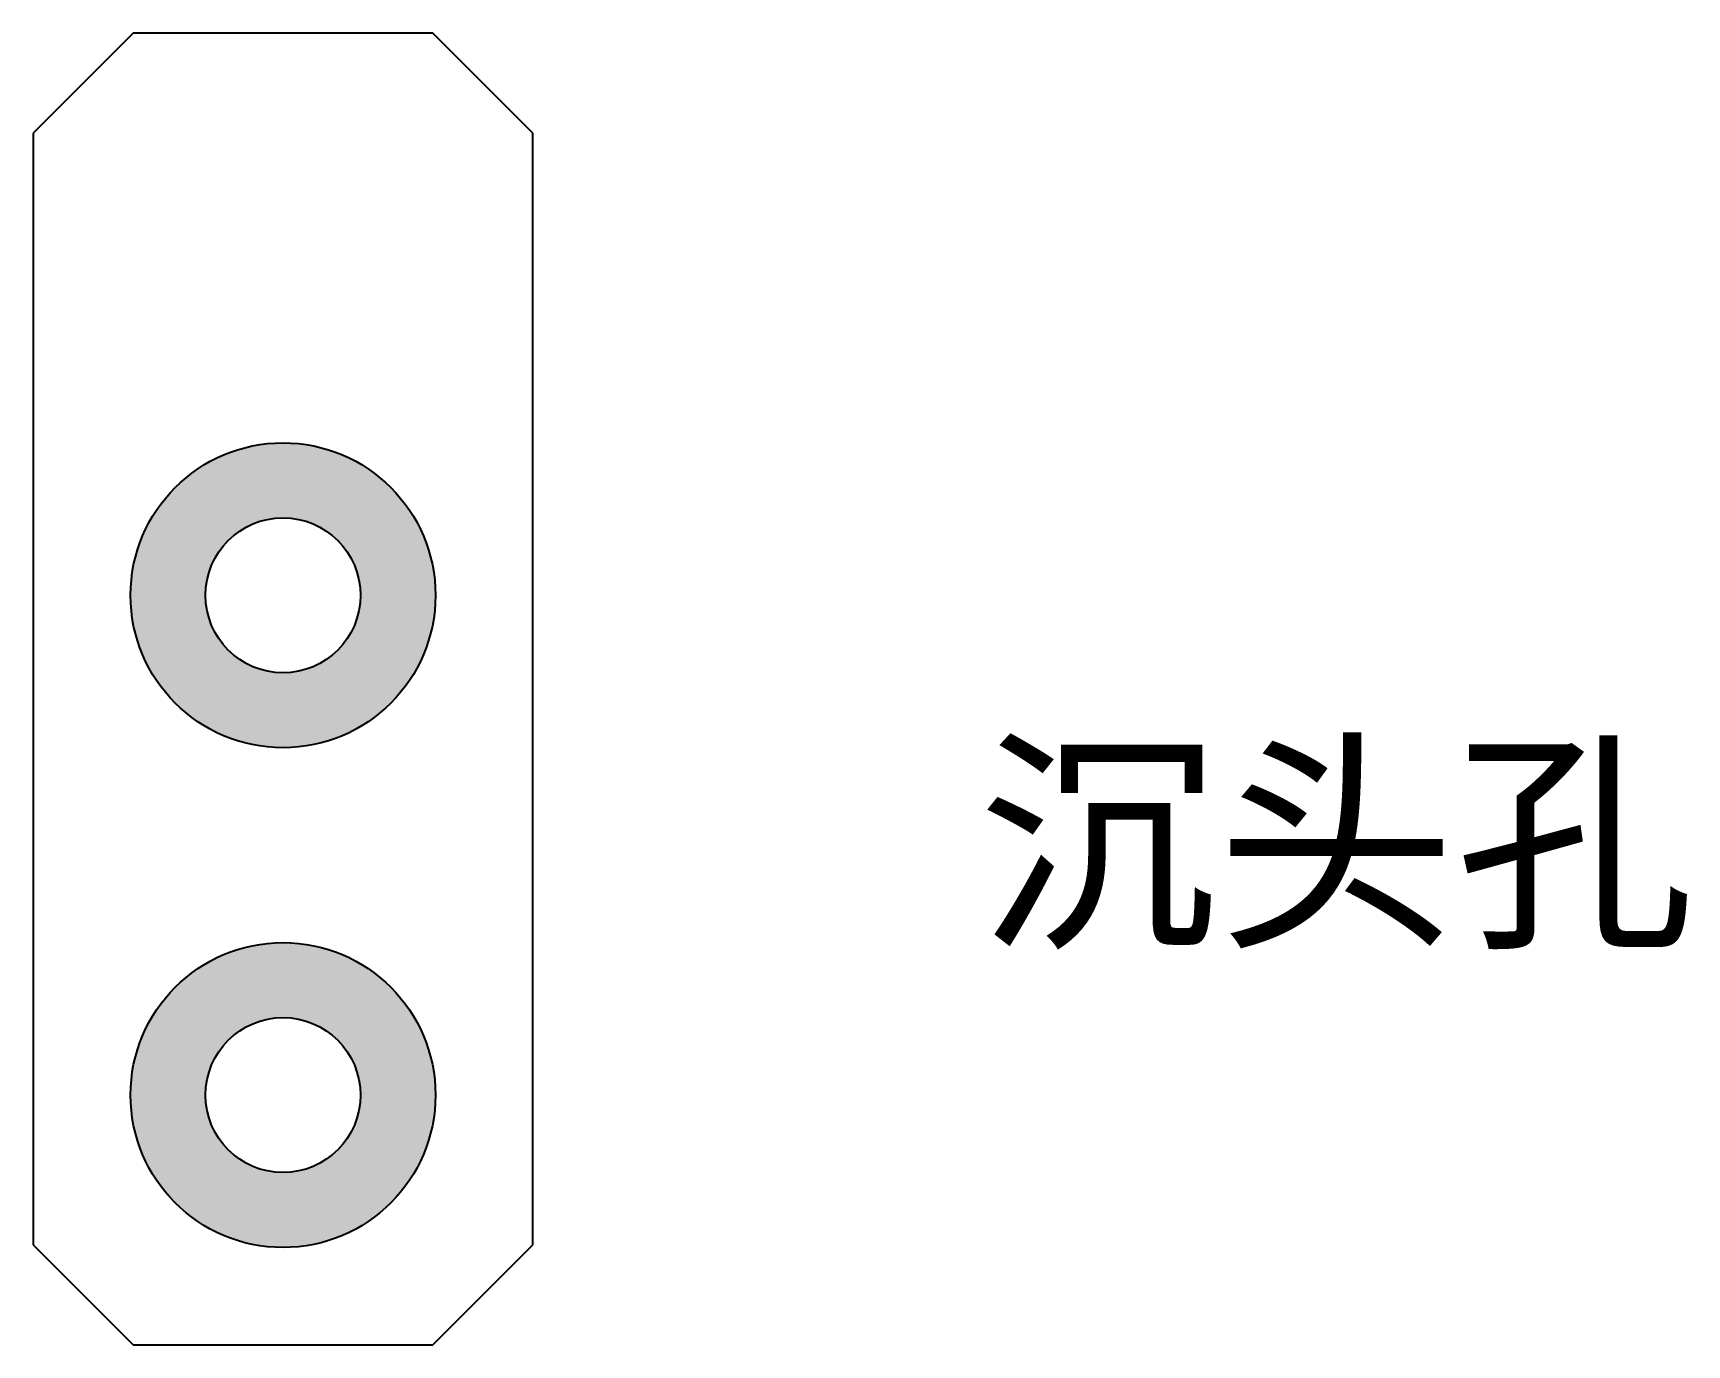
# Model space of a CAD drawing. Header units: millimetres. Extents: x -10 to 56.2, y -26.2 to 26.3.
import ezdxf

# ---------------------------------------------------------------- set-up
doc = ezdxf.new("R2010")
doc.units = ezdxf.units.MM

msp = doc.modelspace()

# ---------------------------------------------------------------- hatches: boundary and pattern name
h = msp.add_hatch(color=3)
h.dxf.hatch_style = 1
h.paths.add_polyline_path([(-6.1, 3.75, 1), (6.1, 3.75, 1)])
h.paths.add_polyline_path([(3.1, 3.75, -1), (-3.1, 3.75, -1)], flags=16)
h.paths.add_polyline_path([(6.1, -16.25, 1), (-6.1, -16.25, 1)])
h.paths.add_polyline_path([(-3.1, -16.25, -1), (3.1, -16.25, -1)], flags=16)

# ---------------------------------------------------------------- linework, layer by layer
at = {"color": 7, "linetype": 'Continuous', "lineweight": 25}
for p, q in [((-6, 26.25), (-10, 22.25)), ((6, 26.25), (-6, 26.25)), ((10, 22.25), (6, 26.25)), ((-10, 22.25), (-10, -22.25)), ((10, -22.25), (10, 22.25)), ((-10, -22.25), (-6, -26.25)), ((6, -26.25), (10, -22.25)), ((-6, -26.25), (6, -26.25))]:
    msp.add_line(p, q, dxfattribs=at)
for centre, radius in [((0, 3.75), 6.1), ((0, 3.75), 3.1), ((0, -16.25), 6.1), ((0, -16.25), 3.1)]:
    msp.add_circle(centre, radius, dxfattribs=at)

# ---------------------------------------------------------------- texts
at = {"insert": (27.816, -2.656), "char_height": 7, "attachment_point": 1}
msp.add_mtext_dynamic_manual_height_columns('{\\fSimSun|b0|i0|c134|p2;\\C3;沉头孔}', width=55.11092, gutter_width=17.5, heights=[0], dxfattribs=at)

doc.saveas('drawing.dxf')
